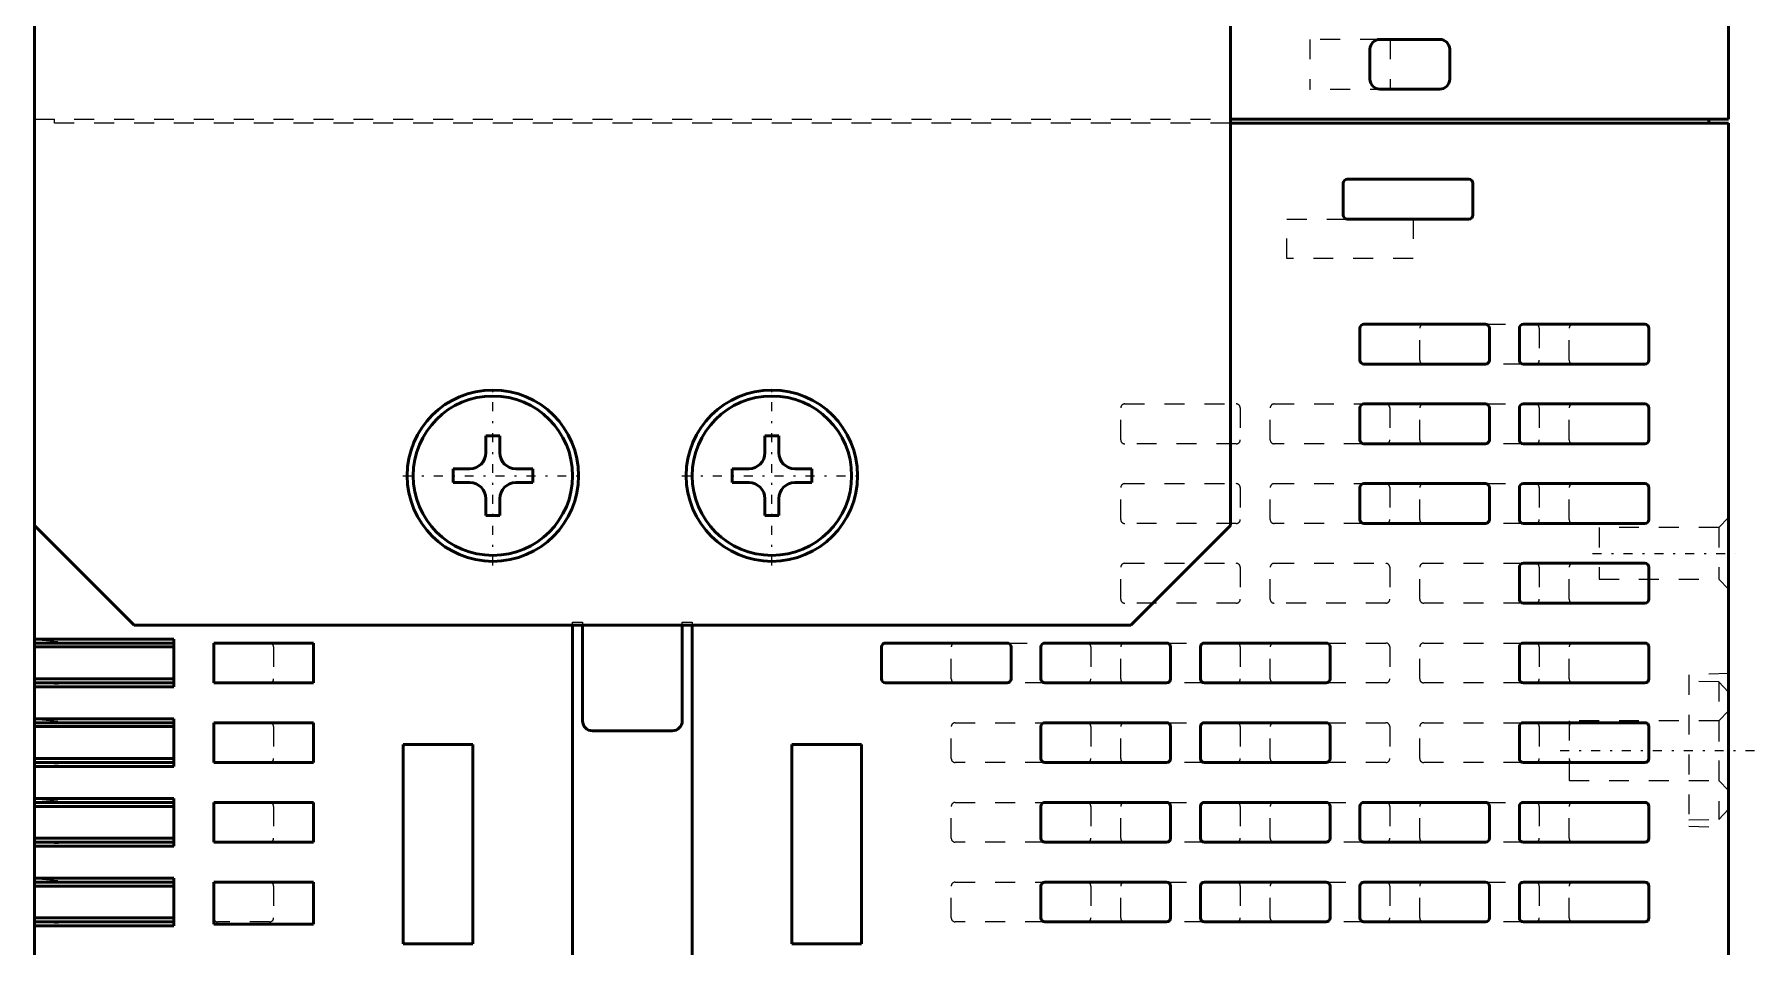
# Model space of a CAD drawing. Header units: millimetres. Extents: x 0 to 305, y 0 to 394.
# Drawn here: x 3.9 to 90.3, y 104 to 149.8 of the extents above; entities that cross this region are included whole.
import ezdxf

# ---------------------------------------------------------------- set-up
doc = ezdxf.new("R2010")
doc.units = ezdxf.units.MM
doc.linetypes.add('Center', pattern=[1.5, 0.45, -0.5, 0.05, -0.5])
doc.linetypes.add('Dashed', pattern=[2, 1, -1])
for name, color, linetype, lineweight in [('AM_4', 7, 'Continuous', 50), ('AM_6', 2, 'Continuous', 35), ('AM_7', 7, 'Center', 25), ('AM_9', 6, 'Dashed', 25)]:
    doc.layers.add(name, color=color, linetype=linetype, lineweight=lineweight)

# ---------------------------------------------------------------- blocks, each defined once
blk = doc.blocks.new('2_MDDLN45SF_5_in_MDDLN45SF_1100')
at = {"layer": 'AM_4'}
for p, q in [((3.866, 0.2), (3.866, 153.5)), ((63.866, 153.5), (63.866, 125.1)), ((88.866, 151), (88.866, 145.5)), ((70.871, 147.505), (70.871, 149.005)), ((71.371, 149.505), (74.371, 149.505)), ((74.871, 149.005), (74.871, 147.505)), ((74.371, 147.005), (71.371, 147.005)), ((88.866, 145.5), (63.866, 145.5)), ((88.866, 145.3), (63.866, 145.3)), ((87.866, 145.5), (87.866, 145.3)), ((88.866, 145.3), (88.866, 0.2)), ((69.533, 140.683), (69.533, 142.283)), ((69.733, 142.483), (75.833, 142.483)), ((76.033, 142.283), (76.033, 140.683)), ((75.833, 140.483), (69.733, 140.483)), ((70.366, 133.4), (70.366, 135)), ((70.566, 135.2), (76.666, 135.2)), ((76.866, 135), (76.866, 133.4)), ((78.366, 133.4), (78.366, 135)), ((78.566, 135.2), (84.666, 135.2)), ((84.866, 135), (84.866, 133.4)), ((76.666, 133.2), (70.566, 133.2)), ((84.666, 133.2), (78.566, 133.2)), ((70.366, 129.4), (70.366, 131)), ((70.566, 131.2), (76.666, 131.2)), ((76.866, 131), (76.866, 129.4)), ((78.366, 129.4), (78.366, 131)), ((78.566, 131.2), (84.666, 131.2)), ((84.866, 131), (84.866, 129.4)), ((26.516, 128.75), (26.516, 129.6)), ((26.516, 129.6), (27.216, 129.6)), ((27.216, 129.6), (27.216, 128.75)), ((40.516, 128.75), (40.516, 129.6)), ((40.516, 129.6), (41.216, 129.6)), ((41.216, 129.6), (41.216, 128.75)), ((76.666, 129.2), (70.566, 129.2)), ((84.666, 129.2), (78.566, 129.2)), ((24.866, 127.25), (24.866, 127.95)), ((24.866, 127.95), (25.716, 127.95)), ((28.016, 127.95), (28.866, 127.95)), ((28.866, 127.95), (28.866, 127.25)), ((38.866, 127.25), (38.866, 127.95)), ((38.866, 127.95), (39.716, 127.95)), ((42.016, 127.95), (42.866, 127.95)), ((42.866, 127.95), (42.866, 127.25)), ((25.716, 127.25), (24.866, 127.25)), ((28.866, 127.25), (28.016, 127.25)), ((39.716, 127.25), (38.866, 127.25)), ((42.866, 127.25), (42.016, 127.25)), ((70.566, 127.2), (76.666, 127.2)), ((78.566, 127.2), (84.666, 127.2)), ((26.516, 125.6), (26.516, 126.45)), ((27.216, 126.45), (27.216, 125.6)), ((40.516, 125.6), (40.516, 126.45)), ((41.216, 126.45), (41.216, 125.6)), ((70.366, 125.4), (70.366, 127)), ((76.866, 127), (76.866, 125.4)), ((78.366, 125.4), (78.366, 127)), ((84.866, 127), (84.866, 125.4)), ((27.216, 125.6), (26.516, 125.6)), ((41.216, 125.6), (40.516, 125.6)), ((8.866, 120.1), (3.866, 125.1)), ((63.866, 125.1), (58.866, 120.1)), ((76.666, 125.2), (70.566, 125.2)), ((84.666, 125.2), (78.566, 125.2)), ((78.366, 121.4), (78.366, 123)), ((78.566, 123.2), (84.666, 123.2)), ((84.866, 123), (84.866, 121.4)), ((84.666, 121.2), (78.566, 121.2)), ((10.866, 119.4), (3.866, 119.4)), ((58.866, 120.1), (8.866, 120.1)), ((10.866, 119.4), (10.866, 117)), ((30.866, 97.59), (30.866, 120.1)), ((31.366, 120.1), (31.366, 115.29)), ((36.366, 115.29), (36.366, 120.1)), ((36.866, 120.1), (36.866, 97.59)), ((10.866, 119.2), (3.866, 119.2)), ((10.866, 119), (3.866, 119)), ((17.866, 119.2), (12.866, 119.2)), ((12.866, 119.2), (12.866, 117.2)), ((17.866, 119.2), (17.866, 117.2)), ((46.366, 117.4), (46.366, 119)), ((46.566, 119.2), (52.666, 119.2)), ((52.866, 119), (52.866, 117.4)), ((54.366, 117.4), (54.366, 119)), ((54.566, 119.2), (60.666, 119.2)), ((60.866, 119), (60.866, 117.4)), ((62.366, 117.4), (62.366, 119)), ((62.566, 119.2), (68.666, 119.2)), ((68.866, 119), (68.866, 117.4)), ((78.366, 117.4), (78.366, 119)), ((78.566, 119.2), (84.666, 119.2)), ((84.866, 119), (84.866, 117.4)), ((10.866, 117.4), (3.866, 117.4)), ((10.866, 117.2), (3.866, 117.2)), ((10.866, 117), (3.866, 117)), ((17.866, 117.2), (12.866, 117.2)), ((52.666, 117.2), (46.566, 117.2)), ((60.666, 117.2), (54.566, 117.2)), ((68.666, 117.2), (62.566, 117.2)), ((84.666, 117.2), (78.566, 117.2)), ((10.866, 115.4), (3.866, 115.4)), ((10.866, 115.2), (3.866, 115.2)), ((10.866, 115), (3.866, 115)), ((10.866, 115.4), (10.866, 113)), ((17.866, 115.2), (12.866, 115.2)), ((12.866, 115.2), (12.866, 113.2)), ((17.866, 115.2), (17.866, 113.2)), ((54.366, 113.4), (54.366, 115)), ((54.566, 115.2), (60.666, 115.2)), ((60.866, 115), (60.866, 113.4)), ((62.366, 113.4), (62.366, 115)), ((62.566, 115.2), (68.666, 115.2)), ((68.866, 115), (68.866, 113.4)), ((78.366, 113.4), (78.366, 115)), ((78.566, 115.2), (84.666, 115.2)), ((84.866, 115), (84.866, 113.4)), ((31.866, 114.79), (35.866, 114.79)), ((10.866, 113.4), (3.866, 113.4)), ((22.366, 104.1), (22.366, 114.1)), ((22.366, 114.1), (25.866, 114.1)), ((25.866, 104.1), (25.866, 114.1)), ((41.866, 104.1), (41.866, 114.1)), ((41.866, 114.1), (45.366, 114.1)), ((45.366, 114.1), (45.366, 104.1)), ((10.866, 113.2), (3.866, 113.2)), ((10.866, 113), (3.866, 113)), ((17.866, 113.2), (12.866, 113.2)), ((60.666, 113.2), (54.566, 113.2)), ((68.666, 113.2), (62.566, 113.2)), ((84.666, 113.2), (78.566, 113.2)), ((10.866, 111.4), (3.866, 111.4)), ((10.866, 111.2), (3.866, 111.2)), ((10.866, 111), (3.866, 111)), ((10.866, 111.4), (10.866, 109)), ((17.866, 111.2), (12.866, 111.2)), ((12.866, 111.2), (12.866, 109.2)), ((17.866, 111.2), (17.866, 109.2)), ((54.366, 109.4), (54.366, 111)), ((54.566, 111.2), (60.666, 111.2)), ((60.866, 111), (60.866, 109.4)), ((62.366, 109.4), (62.366, 111)), ((62.566, 111.2), (68.666, 111.2)), ((68.866, 111), (68.866, 109.4)), ((70.366, 109.4), (70.366, 111)), ((70.566, 111.2), (76.666, 111.2)), ((76.866, 111), (76.866, 109.4)), ((78.366, 109.4), (78.366, 111)), ((78.566, 111.2), (84.666, 111.2)), ((84.866, 111), (84.866, 109.4)), ((10.866, 109.4), (3.866, 109.4)), ((10.866, 109.2), (3.866, 109.2)), ((10.866, 109), (3.866, 109)), ((17.866, 109.2), (12.866, 109.2)), ((60.666, 109.2), (54.566, 109.2)), ((68.666, 109.2), (62.566, 109.2)), ((76.666, 109.2), (70.566, 109.2)), ((84.666, 109.2), (78.566, 109.2)), ((10.866, 107.4), (3.866, 107.4)), ((10.866, 107.2), (3.866, 107.2)), ((10.866, 107.4), (10.866, 105)), ((17.866, 107.2), (12.866, 107.2)), ((12.866, 107.2), (12.866, 105.092)), ((17.866, 107.2), (17.866, 105.092)), ((54.566, 107.2), (60.666, 107.2)), ((62.566, 107.2), (68.666, 107.2)), ((70.566, 107.2), (76.666, 107.2)), ((78.566, 107.2), (84.666, 107.2)), ((10.866, 107), (3.866, 107)), ((54.366, 105.4), (54.366, 107)), ((60.866, 107), (60.866, 105.4)), ((62.366, 105.4), (62.366, 107)), ((68.866, 107), (68.866, 105.4)), ((70.366, 105.4), (70.366, 107)), ((76.866, 107), (76.866, 105.4)), ((78.366, 105.4), (78.366, 107)), ((84.866, 107), (84.866, 105.4)), ((10.866, 105.4), (3.866, 105.4)), ((10.866, 105.2), (3.866, 105.2)), ((10.866, 105), (3.866, 105)), ((12.866, 105.092), (17.866, 105.092)), ((60.666, 105.2), (54.566, 105.2)), ((68.666, 105.2), (62.566, 105.2)), ((76.666, 105.2), (70.566, 105.2)), ((84.666, 105.2), (78.566, 105.2)), ((22.366, 104.1), (25.866, 104.1)), ((41.866, 104.1), (45.366, 104.1))]:
    blk.add_line(p, q, dxfattribs=at)
for centre, radius in [((26.866, 127.6), 4.3), ((26.866, 127.6), 4), ((40.866, 127.6), 4.3), ((40.866, 127.6), 4)]:
    blk.add_circle(centre, radius, dxfattribs=at)
for centre, radius, start, end in [((71.371, 149.005), 0.5, 90, 180), ((74.371, 149.005), 0.5, 0, 90), ((71.371, 147.505), 0.5, 180, 270), ((74.371, 147.505), 0.5, 270, 0), ((69.733, 142.283), 0.2, 90, 180), ((75.833, 142.283), 0.2, 0, 90), ((69.733, 140.683), 0.2, 180, 270), ((75.833, 140.683), 0.2, 270, 0), ((70.566, 135), 0.2, 90, 180), ((76.666, 135), 0.2, 0, 90), ((78.566, 135), 0.2, 90, 180), ((84.666, 135), 0.2, 0, 90), ((70.566, 133.4), 0.2, 180, 270), ((76.666, 133.4), 0.2, 270, 0), ((78.566, 133.4), 0.2, 180, 270), ((84.666, 133.4), 0.2, 270, 0), ((70.566, 131), 0.2, 90, 180), ((76.666, 131), 0.2, 0, 90), ((78.566, 131), 0.2, 90, 180), ((84.666, 131), 0.2, 0, 90), ((70.566, 129.4), 0.2, 180, 270), ((76.666, 129.4), 0.2, 270, 0), ((78.566, 129.4), 0.2, 180, 270), ((84.666, 129.4), 0.2, 270, 0), ((25.716, 128.75), 0.8, 270, 0), ((28.016, 128.75), 0.8, 180, 270), ((39.716, 128.75), 0.8, 270, 0), ((42.016, 128.75), 0.8, 180, 270), ((25.716, 126.45), 0.8, 0, 90), ((28.016, 126.45), 0.8, 90, 180), ((39.716, 126.45), 0.8, 0, 90), ((42.016, 126.45), 0.8, 90, 180), ((70.566, 127), 0.2, 90, 180), ((76.666, 127), 0.2, 0, 90), ((78.566, 127), 0.2, 90, 180), ((84.666, 127), 0.2, 0, 90), ((70.566, 125.4), 0.2, 180, 270), ((76.666, 125.4), 0.2, 270, 0), ((78.566, 125.4), 0.2, 180, 270), ((84.666, 125.4), 0.2, 270, 0), ((78.566, 123), 0.2, 90, 180), ((84.666, 123), 0.2, 0, 90), ((78.566, 121.4), 0.2, 180, 270), ((84.666, 121.4), 0.2, 270, 0), ((46.566, 119), 0.2, 90, 180), ((52.666, 119), 0.2, 0, 90), ((54.566, 119), 0.2, 90, 180), ((60.666, 119), 0.2, 0, 90), ((62.566, 119), 0.2, 90, 180), ((68.666, 119), 0.2, 0, 90), ((78.566, 119), 0.2, 90, 180), ((84.666, 119), 0.2, 0, 90), ((46.566, 117.4), 0.2, 180, 270), ((52.666, 117.4), 0.2, 270, 0), ((54.566, 117.4), 0.2, 180, 270), ((60.666, 117.4), 0.2, 270, 0), ((62.566, 117.4), 0.2, 180, 270), ((68.666, 117.4), 0.2, 270, 0), ((78.566, 117.4), 0.2, 180, 270), ((84.666, 117.4), 0.2, 270, 0), ((31.866, 115.29), 0.5, 180, 270), ((35.866, 115.29), 0.5, 270, 0), ((54.566, 115), 0.2, 90, 180), ((60.666, 115), 0.2, 0, 90), ((62.566, 115), 0.2, 90, 180), ((68.666, 115), 0.2, 0, 90), ((78.566, 115), 0.2, 90, 180), ((84.666, 115), 0.2, 0, 90), ((54.566, 113.4), 0.2, 180, 270), ((60.666, 113.4), 0.2, 270, 0), ((62.566, 113.4), 0.2, 180, 270), ((68.666, 113.4), 0.2, 270, 0), ((78.566, 113.4), 0.2, 180, 270), ((84.666, 113.4), 0.2, 270, 0), ((54.566, 111), 0.2, 90, 180), ((60.666, 111), 0.2, 0, 90), ((62.566, 111), 0.2, 90, 180), ((68.666, 111), 0.2, 0, 90), ((70.566, 111), 0.2, 90, 180), ((76.666, 111), 0.2, 0, 90), ((78.566, 111), 0.2, 90, 180), ((84.666, 111), 0.2, 0, 90), ((54.566, 109.4), 0.2, 180, 270), ((60.666, 109.4), 0.2, 270, 0), ((62.566, 109.4), 0.2, 180, 270), ((68.666, 109.4), 0.2, 270, 0), ((70.566, 109.4), 0.2, 180, 270), ((76.666, 109.4), 0.2, 270, 0), ((78.566, 109.4), 0.2, 180, 270), ((84.666, 109.4), 0.2, 270, 0), ((54.566, 107), 0.2, 90, 180), ((60.666, 107), 0.2, 0, 90), ((62.566, 107), 0.2, 90, 180), ((68.666, 107), 0.2, 0, 90), ((70.566, 107), 0.2, 90, 180), ((76.666, 107), 0.2, 0, 90), ((78.566, 107), 0.2, 90, 180), ((84.666, 107), 0.2, 0, 90), ((54.566, 105.4), 0.2, 180, 270), ((60.666, 105.4), 0.2, 270, 0), ((62.566, 105.4), 0.2, 180, 270), ((68.666, 105.4), 0.2, 270, 0), ((70.566, 105.4), 0.2, 180, 270), ((76.666, 105.4), 0.2, 270, 0), ((78.566, 105.4), 0.2, 180, 270), ((84.666, 105.4), 0.2, 270, 0)]:
    blk.add_arc(centre, radius, start, end, dxfattribs=at)
at = {"layer": 'AM_7'}
for p, q in [((26.866, 123.085), (26.866, 132.115)), ((40.866, 123.085), (40.866, 132.115)), ((22.351, 127.6), (31.381, 127.6)), ((36.351, 127.6), (45.381, 127.6)), ((82.041, 123.7), (89.191, 123.7)), ((80.416, 113.8), (90.316, 113.8))]:
    blk.add_line(p, q, dxfattribs=at)
at = {"layer": 'AM_9'}
for p, q in [((71.371, 149.505), (67.854, 149.505)), ((67.854, 149.505), (67.854, 146.98)), ((71.879, 149.505), (71.879, 146.98)), ((71.879, 146.98), (67.854, 146.98)), ((3.866, 145.5), (63.866, 145.5)), ((63.866, 145.3), (3.866, 145.3)), ((4.866, 145.3), (4.866, 145.5)), ((66.699, 140.483), (69.733, 140.483)), ((66.699, 138.5), (66.699, 140.483)), ((73.033, 140.483), (73.033, 138.5)), ((73.033, 138.5), (66.699, 138.5)), ((73.366, 133.4), (73.366, 135)), ((76.666, 135.2), (78.566, 135.2)), ((79.366, 135), (79.366, 133.4)), ((80.866, 133.4), (80.866, 135)), ((78.566, 133.2), (76.666, 133.2)), ((58.366, 129.4), (58.366, 131)), ((58.566, 131.2), (64.166, 131.2)), ((64.366, 131), (64.366, 129.4)), ((65.866, 129.4), (65.866, 131)), ((66.066, 131.2), (70.566, 131.2)), ((71.866, 131), (71.866, 129.4)), ((73.366, 129.4), (73.366, 131)), ((76.666, 131.2), (78.566, 131.2)), ((79.366, 131), (79.366, 129.4)), ((80.866, 129.4), (80.866, 131)), ((64.166, 129.2), (58.566, 129.2)), ((70.566, 129.2), (66.066, 129.2)), ((78.566, 129.2), (76.666, 129.2)), ((58.566, 127.2), (64.166, 127.2)), ((66.066, 127.2), (70.566, 127.2)), ((76.666, 127.2), (78.566, 127.2)), ((58.366, 125.4), (58.366, 127)), ((64.366, 127), (64.366, 125.4)), ((65.866, 125.4), (65.866, 127)), ((71.866, 127), (71.866, 125.4)), ((73.366, 125.4), (73.366, 127)), ((79.366, 127), (79.366, 125.4)), ((80.866, 125.4), (80.866, 127)), ((88.866, 125.5), (88.366, 125)), ((64.166, 125.2), (58.566, 125.2)), ((70.566, 125.2), (66.066, 125.2)), ((78.566, 125.2), (76.666, 125.2)), ((88.366, 125), (82.366, 125)), ((82.366, 125), (82.366, 122.4)), ((88.366, 125), (88.366, 122.4)), ((58.366, 121.4), (58.366, 123)), ((58.566, 123.2), (64.166, 123.2)), ((64.366, 123), (64.366, 121.4)), ((65.866, 121.4), (65.866, 123)), ((66.066, 123.2), (71.666, 123.2)), ((71.866, 123), (71.866, 121.4)), ((73.366, 121.4), (73.366, 123)), ((73.566, 123.2), (78.566, 123.2)), ((79.366, 123), (79.366, 121.4)), ((80.866, 121.4), (80.866, 123)), ((82.366, 122.4), (88.366, 122.4)), ((88.366, 122.4), (88.866, 121.9)), ((64.166, 121.2), (58.566, 121.2)), ((71.666, 121.2), (66.066, 121.2)), ((78.566, 121.2), (73.566, 121.2)), ((30.866, 120.1), (30.866, 120.25)), ((30.866, 120.25), (31.366, 120.25)), ((31.366, 120.25), (31.366, 120.1)), ((36.366, 120.1), (36.366, 120.25)), ((36.366, 120.25), (36.866, 120.25)), ((36.866, 120.25), (36.866, 120.1)), ((4.049, 119.359), (5.866, 119.2)), ((15.866, 119), (15.866, 117.4)), ((49.866, 117.4), (49.866, 119)), ((52.666, 119.2), (54.566, 119.2)), ((56.866, 119), (56.866, 117.4)), ((58.366, 117.4), (58.366, 119)), ((60.666, 119.2), (62.566, 119.2)), ((64.366, 119), (64.366, 117.4)), ((65.866, 117.4), (65.866, 119)), ((68.666, 119.2), (71.666, 119.2)), ((71.866, 119), (71.866, 117.4)), ((73.366, 117.4), (73.366, 119)), ((73.566, 119.2), (78.566, 119.2)), ((79.366, 119), (79.366, 117.4)), ((80.866, 117.4), (80.866, 119)), ((88.866, 117.67), (86.866, 117.6)), ((86.866, 117.6), (86.866, 110)), ((5.866, 117.2), (4.049, 117.041)), ((54.566, 117.2), (52.666, 117.2)), ((62.566, 117.2), (60.666, 117.2)), ((71.666, 117.2), (68.666, 117.2)), ((78.566, 117.2), (73.566, 117.2)), ((88.366, 117.257), (86.866, 117.283)), ((88.866, 116.739), (88.366, 117.257)), ((88.366, 117.257), (88.366, 110.344)), ((4.049, 115.359), (5.866, 115.2)), ((15.866, 115), (15.866, 113.4)), ((49.866, 113.4), (49.866, 115)), ((50.066, 115.2), (54.566, 115.2)), ((56.866, 115), (56.866, 113.4)), ((58.366, 113.4), (58.366, 115)), ((60.666, 115.2), (62.566, 115.2)), ((64.366, 115), (64.366, 113.4)), ((65.866, 113.4), (65.866, 115)), ((68.666, 115.2), (71.666, 115.2)), ((71.866, 115), (71.866, 113.4)), ((73.366, 113.4), (73.366, 115)), ((73.566, 115.2), (78.566, 115.2)), ((79.366, 115), (79.366, 113.4)), ((88.366, 115.3), (80.866, 115.3)), ((80.866, 115.3), (80.866, 112.3)), ((88.866, 115.8), (88.366, 115.3)), ((88.366, 115.3), (88.366, 112.3)), ((5.866, 113.2), (4.049, 113.041)), ((54.566, 113.2), (50.066, 113.2)), ((62.566, 113.2), (60.666, 113.2)), ((71.666, 113.2), (68.666, 113.2)), ((78.566, 113.2), (73.566, 113.2)), ((80.866, 112.3), (88.366, 112.3)), ((88.366, 112.3), (88.866, 111.8)), ((4.049, 111.359), (5.866, 111.2)), ((15.866, 111), (15.866, 109.4)), ((49.866, 109.4), (49.866, 111)), ((50.066, 111.2), (54.566, 111.2)), ((56.866, 111), (56.866, 109.4)), ((58.366, 109.4), (58.366, 111)), ((60.666, 111.2), (62.566, 111.2)), ((64.366, 111), (64.366, 109.4)), ((65.866, 109.4), (65.866, 111)), ((68.666, 111.2), (70.566, 111.2)), ((71.866, 111), (71.866, 109.4)), ((73.366, 109.4), (73.366, 111)), ((76.666, 111.2), (78.566, 111.2)), ((79.366, 111), (79.366, 109.4)), ((80.866, 109.4), (80.866, 111)), ((88.366, 110.344), (88.866, 110.862)), ((86.866, 110.317), (88.366, 110.344)), ((86.866, 110), (88.866, 109.93)), ((5.866, 109.2), (4.049, 109.041)), ((54.566, 109.2), (50.066, 109.2)), ((62.566, 109.2), (60.666, 109.2)), ((70.566, 109.2), (68.666, 109.2)), ((78.566, 109.2), (76.666, 109.2)), ((4.049, 107.359), (5.866, 107.2)), ((50.066, 107.2), (54.566, 107.2)), ((60.666, 107.2), (62.566, 107.2)), ((68.666, 107.2), (70.566, 107.2)), ((76.666, 107.2), (78.566, 107.2)), ((15.866, 107), (15.866, 105.4)), ((49.866, 105.4), (49.866, 107)), ((56.866, 107), (56.866, 105.4)), ((58.366, 105.4), (58.366, 107)), ((64.366, 107), (64.366, 105.4)), ((65.866, 105.4), (65.866, 107)), ((71.866, 107), (71.866, 105.4)), ((73.366, 105.4), (73.366, 107)), ((79.366, 107), (79.366, 105.4)), ((80.866, 105.4), (80.866, 107)), ((5.866, 105.2), (4.049, 105.041)), ((15.666, 105.2), (13.066, 105.2)), ((54.566, 105.2), (50.066, 105.2)), ((62.566, 105.2), (60.666, 105.2)), ((70.566, 105.2), (68.666, 105.2)), ((78.566, 105.2), (76.666, 105.2))]:
    blk.add_line(p, q, dxfattribs=at)
for centre, start, end in [((73.566, 135), 90, 180), ((79.166, 135), 0.0001, 90), ((81.066, 135), 90, 180), ((73.566, 133.4), 180, 270), ((79.166, 133.4), 270, 0), ((81.066, 133.4), 180, 270), ((58.566, 131), 90, 180), ((64.166, 131), 0.0001, 90), ((66.066, 131), 90, 180), ((71.666, 131), 0.0001, 90), ((73.566, 131), 90, 180), ((79.166, 131), 0.0001, 90), ((81.066, 131), 90, 180), ((58.566, 129.4), 180, 270), ((64.166, 129.4), 270, 0), ((66.066, 129.4), 180, 270), ((71.666, 129.4), 270, 0), ((73.566, 129.4), 180, 270), ((79.166, 129.4), 270, 0), ((81.066, 129.4), 180, 270), ((58.566, 127), 90, 180), ((64.166, 127), 0.0001, 90), ((66.066, 127), 90, 180), ((71.666, 127), 0.0001, 90), ((73.566, 127), 90, 180), ((79.166, 127), 0.0001, 90), ((81.066, 127), 90, 180), ((58.566, 125.4), 180, 270), ((64.166, 125.4), 270, 0), ((66.066, 125.4), 180, 270), ((71.666, 125.4), 270, 0), ((73.566, 125.4), 180, 270), ((79.166, 125.4), 270, 0), ((81.066, 125.4), 180, 270), ((58.566, 123), 90, 180), ((64.166, 123), 0.0001, 90), ((66.066, 123), 90, 180), ((71.666, 123), 0.0001, 90), ((73.566, 123), 90, 180), ((79.166, 123), 0.0001, 90), ((81.066, 123), 90, 180), ((58.566, 121.4), 180, 270), ((64.166, 121.4), 270, 0), ((66.066, 121.4), 180, 270), ((71.666, 121.4), 270, 0), ((73.566, 121.4), 180, 270), ((79.166, 121.4), 270, 0), ((81.066, 121.4), 180, 270), ((4.066, 119.558), 180, 265), ((10.666, 119), 0, 90), ((13.066, 119), 90, 180), ((15.666, 119), 0, 90), ((50.066, 119), 90, 180), ((56.666, 119), 0, 90), ((58.566, 119), 90, 180), ((64.166, 119), 0.0001, 90), ((66.066, 119), 90, 180), ((71.666, 119), 0.0001, 90), ((73.566, 119), 90, 180), ((79.166, 119), 0.0001, 90), ((81.066, 119), 90, 180), ((4.066, 116.842), 95, 180), ((10.666, 117.4), 270, 0), ((13.066, 117.4), 180, 270), ((15.666, 117.4), 270, 0), ((50.066, 117.4), 180, 270), ((56.666, 117.4), 270, 0), ((58.566, 117.4), 180, 270), ((64.166, 117.4), 270, 0), ((66.066, 117.4), 180, 270), ((71.666, 117.4), 270, 0), ((73.566, 117.4), 180, 270), ((79.166, 117.4), 270, 0), ((81.066, 117.4), 180, 270), ((4.066, 115.558), 180, 265), ((10.666, 115), 0, 90), ((13.066, 115), 90, 180), ((15.666, 115), 0, 90), ((50.066, 115), 90, 180), ((56.666, 115), 0, 90), ((58.566, 115), 90, 180), ((64.166, 115), 0.0001, 90), ((66.066, 115), 90, 180), ((71.666, 115), 0.0001, 90), ((73.566, 115), 90, 180), ((79.166, 115), 0.0001, 90), ((81.066, 115), 90, 180), ((10.666, 113.4), 270, 0), ((13.066, 113.4), 180, 270), ((15.666, 113.4), 270, 0), ((22.566, 113.9), 90, 180), ((25.666, 113.9), 0, 90), ((42.066, 113.9), 90, 180), ((45.166, 113.9), 0, 90), ((50.066, 113.4), 180, 270), ((56.666, 113.4), 270, 0), ((58.566, 113.4), 180, 270), ((64.166, 113.4), 270, 0), ((66.066, 113.4), 180, 270), ((71.666, 113.4), 270, 0), ((73.566, 113.4), 180, 270), ((79.166, 113.4), 270, 0), ((81.066, 113.4), 180, 270), ((4.066, 112.842), 95, 180), ((4.066, 111.558), 180, 265), ((10.666, 111), 0, 90), ((13.066, 111), 90, 180), ((15.666, 111), 0, 90), ((50.066, 111), 90, 180), ((56.666, 111), 0, 90), ((58.566, 111), 90, 180), ((64.166, 111), 0.0001, 90), ((66.066, 111), 90, 180), ((71.666, 111), 0.0001, 90), ((73.566, 111), 90, 180), ((79.166, 111), 0.0001, 90), ((81.066, 111), 90, 180), ((4.066, 108.842), 95, 180), ((10.666, 109.4), 270, 0), ((13.066, 109.4), 180, 270), ((15.666, 109.4), 270, 0), ((50.066, 109.4), 180, 270), ((56.666, 109.4), 270, 0), ((58.566, 109.4), 180, 270), ((64.166, 109.4), 270, 0), ((66.066, 109.4), 180, 270), ((71.666, 109.4), 270, 0), ((73.566, 109.4), 180, 270), ((79.166, 109.4), 270, 0), ((81.066, 109.4), 180, 270), ((4.066, 107.558), 180, 265), ((10.666, 107), 0, 90), ((13.066, 107), 90, 180), ((15.666, 107), 0, 90), ((50.066, 107), 90, 180), ((56.666, 107), 0, 90), ((58.566, 107), 90, 180), ((64.166, 107), 0.0001, 90), ((66.066, 107), 90, 180), ((71.666, 107), 0.0001, 90), ((73.566, 107), 90, 180), ((79.166, 107), 0.0001, 90), ((81.066, 107), 90, 180), ((4.066, 104.842), 95, 180), ((10.666, 105.4), 270, 0), ((13.066, 105.4), 180, 270), ((15.666, 105.4), 270, 0), ((50.066, 105.4), 180, 270), ((56.666, 105.4), 270, 0), ((58.566, 105.4), 180, 270), ((64.166, 105.4), 270, 0), ((66.066, 105.4), 180, 270), ((71.666, 105.4), 270, 0), ((73.566, 105.4), 180, 270), ((79.166, 105.4), 270, 0), ((81.066, 105.4), 180, 270), ((22.566, 104.3), 180, 270), ((25.666, 104.3), 270, 0), ((42.066, 104.3), 180, 270), ((45.166, 104.3), 270, 0)]:
    blk.add_arc(centre, 0.2, start, end, dxfattribs=at)
at = {"layer": 'AM_6', "flags": 8}
for tag, p in [('NN', (95.316, 194.889)), ('NT', (95.316, 194.389)), ('NB', (95.316, 193.889)), ('NBSYN', (95.316, 193.389)), ('CNSORDERNO', (95.316, 192.389)), ('LINA', (95.316, 192.889)), ('F', (95.316, 191.889)), ('MC', (95.316, 191.389)), ('PSV', (95.316, 190.889)), ('COMPANY', (95.316, 189.889)), ('ES', (95.316, 190.389))]:
    blk.add_attdef(tag, p, '', height=0.5, dxfattribs=at)
blk = doc.blocks.new('1_MDDLN45SF_1100')
blk.add_blockref('2_MDDLN45SF_5_in_MDDLN45SF_1100', (0, 0))
at = {"layer": 'AM_6', "flags": 8}
for tag, p in [('NN', (309.696, 394.38)), ('NT', (309.696, 393.88)), ('NB', (309.696, 393.38)), ('NBSYN', (309.696, 392.88)), ('LINA', (309.696, 392.38)), ('CNSORDERNO', (309.696, 391.88)), ('F', (309.696, 391.38)), ('MC', (309.696, 390.88)), ('PSV', (309.696, 390.38)), ('ES', (309.696, 389.88)), ('COMPANY', (309.696, 389.38))]:
    blk.add_attdef(tag, p, '', height=0.5, dxfattribs=at)

msp = doc.modelspace()

# ---------------------------------------------------------------- block references
msp.add_blockref('1_MDDLN45SF_1100', (0, 0))

doc.saveas('drawing.dxf')
